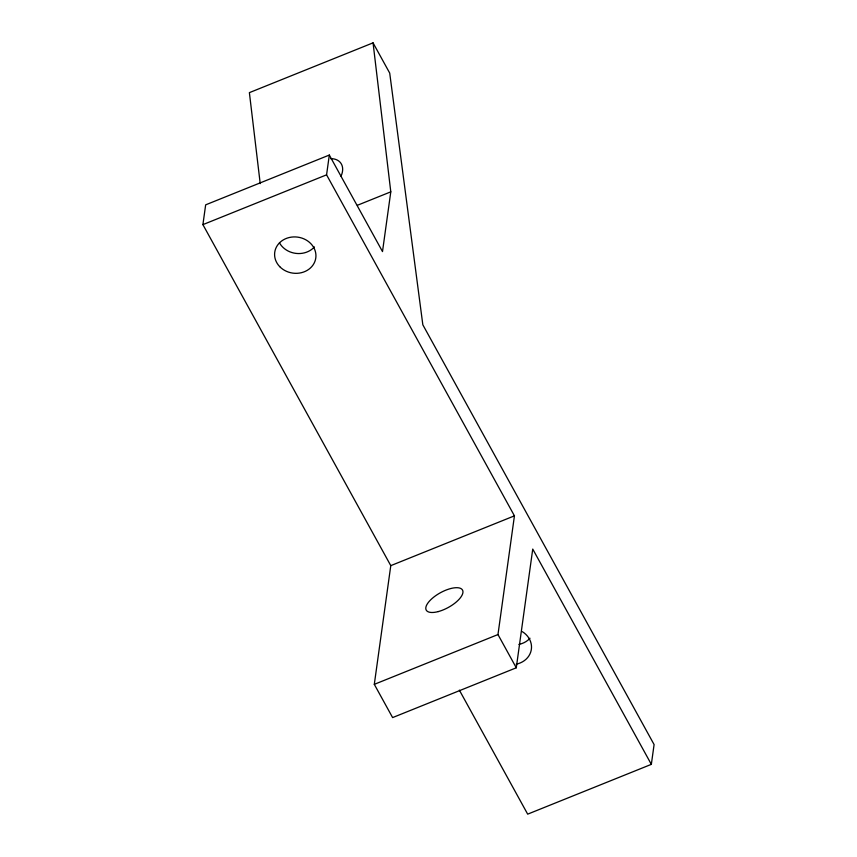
<?xml version="1.0" encoding="UTF-8"?>
<svg xmlns="http://www.w3.org/2000/svg" width="857" height="857" viewBox="0 0 857 857"><rect width="100%" height="100%" fill="white"/><g stroke="black" fill="none" stroke-linecap="round" stroke-linejoin="round"><path stroke-width="1.29" d="M459.363 690.131L527.676 814.15L651.341 764.358L532.743 549.08L516.278 667.796L392.613 717.588L374.305 684.347L390.781 565.641L202.905 224.63L205.659 204.844L329.324 155.053L382.501 251.583L390.792 191.839L373.052 42.85L249.387 92.642L260.217 183.612M516.278 667.796L497.971 634.555L514.436 515.85L326.571 174.839L329.324 155.053M651.341 764.358L654.095 744.572L422.833 324.803L389.71 73.081L373.052 42.85M202.905 224.63L326.571 174.839M357.401 205.284L390.792 191.839M390.781 565.641L514.436 515.85M374.305 684.347L497.971 634.555M314.423 246.934A20.729 18.168 7.9 0 1 279.457 242.81M522.32 631.652A20.729 18.168 7.9 0 1 531.244 650.045A20.729 18.168 7.9 0 1 516.182 664.186M330.545 158.641A20.739 13.958 -36.4 0 1 341.022 176.188M529.99 638.24A20.729 18.168 7.9 0 1 518.935 644.4M279.714 266.634A20.729 18.168 7.9 0 0 314.851 261.589A20.729 18.168 7.9 0 0 291.219 237.143A20.729 18.168 7.9 0 0 279.714 266.634M438.248 611.587A20.729 8.356 -28.9 0 0 462.641 590.323A20.729 8.356 -28.9 0 0 432.228 598.39A20.729 8.356 -28.9 0 0 438.248 611.587"/></g></svg>
